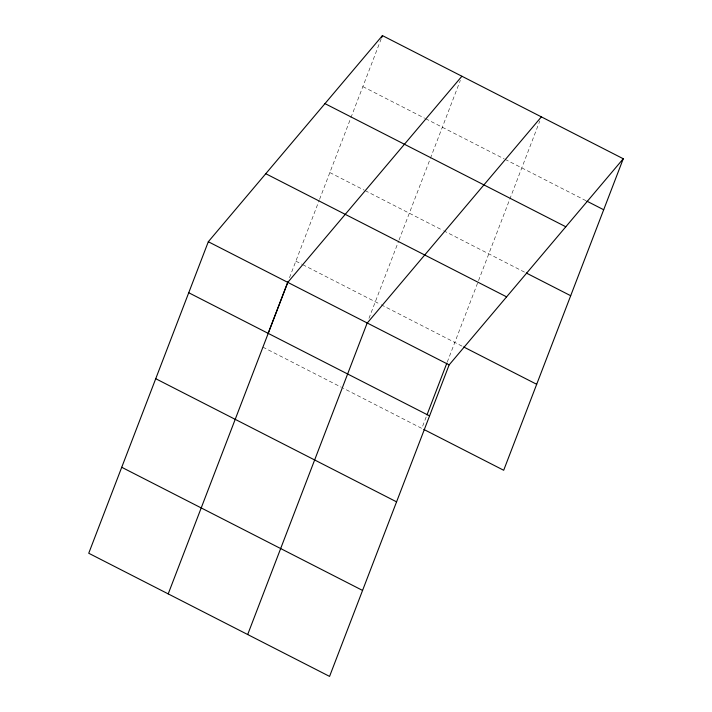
<?xml version="1.0" encoding="UTF-8"?>
<svg xmlns="http://www.w3.org/2000/svg" width="712" height="712" viewBox="0 0 712 712"><rect width="100%" height="100%" fill="white"/><g stroke="black" fill="none" stroke-linecap="round" stroke-linejoin="round"><path stroke-width="0.53" stroke-dasharray="3.56 2.67" d="M289.49 277.725L319.181 200.383M319.572 199.351L350.526 118.717M350.927 117.676L381.65 37.638M368.967 318.362L398.658 241.021M399.049 239.988L430.003 159.355M430.404 158.313L460.344 80.323M426.177 417.001L421.798 428.393L343.309 388.254M447.252 362.105L478.126 281.658M478.526 280.626L539.812 120.96M362.853 86.606L424.672 118.21M425.651 118.717L504.141 158.847M505.119 159.355L585.923 200.668M329.852 172.571L364.197 190.131M365.176 190.638L442.686 230.27M443.665 230.768L525.305 272.518M295.854 261.144L301.746 264.161M302.725 264.659L380.235 304.291M381.214 304.798L462.693 346.459M262.853 347.118L341.351 387.257"/><path stroke-width="1.07" d="M208.313 241.733L88.733 553.251L329.567 676.4L449.147 364.882L623.267 158.749L382.433 35.6L208.313 241.733L449.147 364.882M268.023 333.652L287.906 281.863M381.65 37.638L382.433 35.6M168.21 593.888L287.79 282.37L461.91 76.237M247.687 634.526L367.374 322.5M426.969 414.927L446.851 363.138M623.267 158.749L503.687 470.267L423.774 429.407M367.267 323.017L541.378 116.875M586.911 201.176L603.687 209.755M324.975 103.623L565.809 226.772M526.293 273.016L570.686 295.72M265.772 173.71L506.606 296.86M463.681 346.967L536.688 384.293M188.733 292.739L429.567 415.888M155.741 378.713L396.566 501.853M121.734 467.286L362.568 590.435"/></g></svg>
